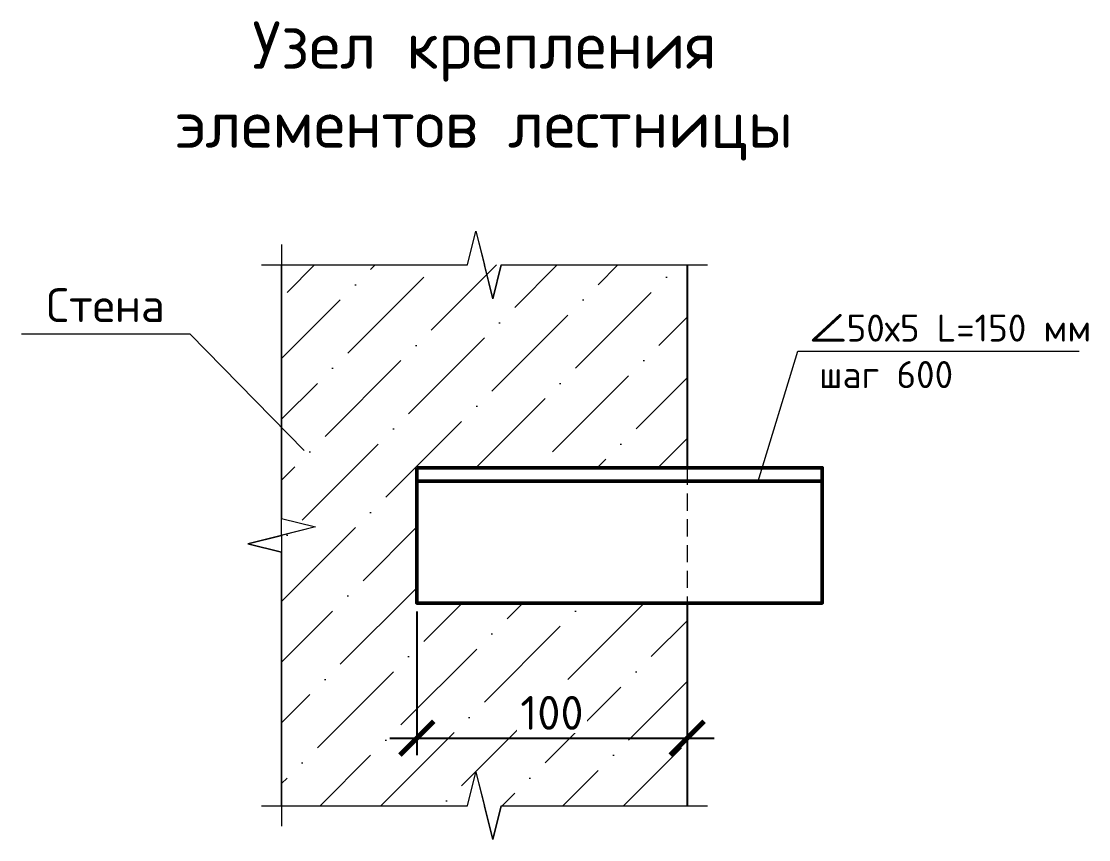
# Model space of a CAD drawing. Header units: millimetres. Extents: x 4549725 to 4654742, y -2132028 to -2073990.
# Drawn here: x 4559769.5 to 4560164.3, y -2117869.4 to -2117566.8 of the extents above; entities that cross this region are included whole.
import ezdxf

# ---------------------------------------------------------------- set-up
doc = ezdxf.new("R2010")
doc.units = ezdxf.units.MM
doc.linetypes.add('HIDDEN', pattern=[9.525, 6.35, -3.175])
doc.layers.get('Defpoints').update_dxf_attribs({"color": 3})
for name, color, linetype, lineweight in [('второстепенные', 7, 'Continuous', 25), ('выноски', 7, 'Continuous', 20), ('невидимые', 7, 'HIDDEN', 18), ('основная конструкция', 7, 'Continuous', 50), ('Текст', 7, 'Continuous', 18), ('штриховка', 7, 'Continuous', 9)]:
    doc.layers.add(name, color=color, linetype=linetype, lineweight=lineweight)
doc.layers.add('Размеры', color=7, linetype='Continuous')
doc.styles.add('ISOCPEUR', font='isocpeur.ttf')
doc.dimstyles.new('SPDS-ISOCUP', dxfattribs={"dimscale": 100, "dimtxt": 2.5, "dimasz": 2.5, "dimexe": 1.25, "dimexo": 0.625, "dimtad": 1, "dimdec": 0, "dimrnd": 0.001, "dimtxsty": 'ISOCPEUR', "dimblk": 'ARCHTICK', "dimcen": 2.5, "dimdle": 2, "dimadec": 0, "dimazin": 2, "dimtfac": 0.75, "dimtdec": 0, "dimtmove": 1, "dimatfit": 3, "dimfxl": 1, "dimtolj": 1, "dimarcsym": 1})

# ---------------------------------------------------------------- blocks, each defined once
blk = doc.blocks.new('_ArchTick')
at = {"color": 0, "linetype": 'ByBlock', "const_width": 0.15}
blk.add_lwpolyline([(-0.5, -0.5), (0.5, 0.5)], dxfattribs=at)
blk = doc.blocks.new('*D191')
at = {"layer": 'Defpoints', "color": 0, "transparency": 16777216}
for p in [(4559915.77, -2117781.89), (4560015.77, -2117781.89), (4560015.77, -2117831.89)]:
    blk.add_point(p, dxfattribs=at)
at = {"layer": 'Размеры', "color": 0, "lineweight": -2, "transparency": 16777216}
for p, q in [((4559915.77, -2117785.01), (4559915.77, -2117838.14)), ((4560015.77, -2117785.01), (4560015.77, -2117838.14)), ((4559905.77, -2117831.89), (4560025.77, -2117831.89))]:
    blk.add_line(p, q, dxfattribs=at)
at = {"layer": 'Размеры', "color": 0, "lineweight": -2, "transparency": 16777216, "xscale": 12.5, "yscale": 12.5, "zscale": 12.5, "rotation": 180}
blk.add_blockref('_ArchTick', (4559915.77, -2117831.89), dxfattribs=at)
at = {"layer": 'Размеры', "color": 0, "lineweight": -2, "transparency": 16777216, "xscale": 12.5, "yscale": 12.5, "zscale": 12.5}
blk.add_blockref('_ArchTick', (4560015.77, -2117831.89), dxfattribs=at)
at = {"layer": 'Размеры', "color": 0, "transparency": 16777216, "insert": (4559965.77, -2117822.51), "char_height": 12.5, "attachment_point": 5, "style": 'ISOCPEUR', "bg_fill": 3, "box_fill_scale": 1.1, "bg_fill_color": 9, "bg_fill_true_color": 13158600, "bg_fill_transparency": 0}
blk.add_mtext('\\A1;100', dxfattribs=at)

msp = doc.modelspace()

# ---------------------------------------------------------------- hatches: boundary and pattern name
at = {"layer": 'штриховка'}
h = msp.add_hatch(dxfattribs=at)
h.set_pattern_fill('ANSI36', color=256, scale=5)
h.set_pattern_definition([(45, (4529071.122, -2132838.061), (8.41899, 30.8696304), [39.6875, -7.9375, 0, -7.9375])])
h.paths.add_polyline_path([(4560015.77, -2117656.89), (4559865.77, -2117656.89), (4559865.77, -2117856.89), (4560015.77, -2117856.89), (4560015.77, -2117781.89), (4559915.77, -2117781.89), (4559915.77, -2117731.89), (4560015.77, -2117731.89)])

# ---------------------------------------------------------------- linework, layer by layer
at = {"layer": 'второстепенные'}
for p, q in [((4560015.77, -2117656.89), (4560015.77, -2117731.89)), ((4560015.77, -2117781.89), (4560015.77, -2117856.89))]:
    msp.add_line(p, q, dxfattribs=at)
at = {"layer": 'выноски', "color": 7, "linetype": 'Continuous', "true_color": 0xffffff}
for p, q in [((4559934.52, -2117656.89), (4559937.64, -2117644.39)), ((4559934.52, -2117656.89), (4559937.64, -2117644.39)), ((4559937.64, -2117644.39), (4559940.77, -2117656.89)), ((4559937.64, -2117644.39), (4559940.77, -2117656.89)), ((4559865.77, -2117656.89), (4559865.77, -2117750.64)), ((4559865.77, -2117750.64), (4559865.77, -2117656.89)), ((4559865.77, -2117656.89), (4559865.77, -2117750.64)), ((4559865.77, -2117750.64), (4559865.77, -2117656.89)), ((4559943.89, -2117669.39), (4559940.77, -2117656.89)), ((4559943.89, -2117669.39), (4559940.77, -2117656.89)), ((4559947.02, -2117656.89), (4559943.89, -2117669.39)), ((4559947.02, -2117656.89), (4559943.89, -2117669.39)), ((4559865.77, -2117750.64), (4559878.27, -2117753.76)), ((4559865.77, -2117753.76), (4559865.77, -2117750.64)), ((4559865.77, -2117750.64), (4559878.27, -2117753.76)), ((4559865.77, -2117753.76), (4559865.77, -2117750.64)), ((4559878.27, -2117753.76), (4559865.77, -2117756.89)), ((4559865.77, -2117756.89), (4559865.77, -2117753.76)), ((4559878.27, -2117753.76), (4559865.77, -2117756.89)), ((4559865.77, -2117756.89), (4559865.77, -2117753.76)), ((4559853.27, -2117760.01), (4559865.77, -2117756.89)), ((4559853.27, -2117760.01), (4559865.77, -2117756.89)), ((4559865.77, -2117756.89), (4559865.77, -2117760.01)), ((4559865.77, -2117756.89), (4559865.77, -2117760.01)), ((4559865.77, -2117763.14), (4559853.27, -2117760.01)), ((4559865.77, -2117763.14), (4559853.27, -2117760.01)), ((4559865.77, -2117760.01), (4559865.77, -2117763.14)), ((4559865.77, -2117760.01), (4559865.77, -2117763.14)), ((4559865.77, -2117763.14), (4559865.77, -2117856.89)), ((4559865.77, -2117856.89), (4559865.77, -2117763.14)), ((4559865.77, -2117763.14), (4559865.77, -2117856.89)), ((4559865.77, -2117856.89), (4559865.77, -2117763.14)), ((4559934.52, -2117856.89), (4559937.64, -2117844.39)), ((4559934.52, -2117856.89), (4559937.64, -2117844.39)), ((4559937.64, -2117844.39), (4559940.77, -2117856.89)), ((4559937.64, -2117844.39), (4559940.77, -2117856.89)), ((4559943.89, -2117869.39), (4559940.77, -2117856.89)), ((4559943.89, -2117869.39), (4559940.77, -2117856.89)), ((4559947.02, -2117856.89), (4559943.89, -2117869.39)), ((4559947.02, -2117856.89), (4559943.89, -2117869.39))]:
    msp.add_line(p, q, dxfattribs=at)
at = {"layer": 'выноски', "linetype": 'Continuous'}
for p, q in [((4559831.99, -2117682.5), (4559769.49, -2117682.5)), ((4559874.07, -2117725.5), (4559831.99, -2117682.5)), ((4560042.03, -2117736.89), (4560056.69, -2117688.83)), ((4560056.69, -2117688.83), (4560160.78, -2117688.83))]:
    msp.add_line(p, q, dxfattribs=at)
at = {"layer": 'выноски', "color": 7, "linetype": 'Continuous'}
for points in [[(4559858.27, -2117656.89), (4559934.52, -2117656.89), (4559937.64, -2117644.39), (4559943.89, -2117669.39), (4559947.02, -2117656.89), (4560023.27, -2117656.89)], [(4559858.27, -2117656.89), (4559934.52, -2117656.89), (4559937.64, -2117644.39), (4559943.89, -2117669.39), (4559947.02, -2117656.89), (4560023.27, -2117656.89)], [(4559865.77, -2117649.39), (4559865.77, -2117750.64), (4559878.27, -2117753.76), (4559853.27, -2117760.01), (4559865.77, -2117763.14), (4559865.77, -2117864.39)], [(4559865.77, -2117649.39), (4559865.77, -2117750.64), (4559878.27, -2117753.76), (4559853.27, -2117760.01), (4559865.77, -2117763.14), (4559865.77, -2117864.39)], [(4559858.27, -2117856.89), (4559934.52, -2117856.89), (4559937.64, -2117844.39), (4559943.89, -2117869.39), (4559947.02, -2117856.89), (4560023.27, -2117856.89)], [(4559858.27, -2117856.89), (4559934.52, -2117856.89), (4559937.64, -2117844.39), (4559943.89, -2117869.39), (4559947.02, -2117856.89), (4560023.27, -2117856.89)]]:
    msp.add_lwpolyline(points, dxfattribs=at)
at = {"layer": 'невидимые'}
msp.add_lwpolyline([(4560015.77, -2117731.89), (4560015.77, -2117781.89)], dxfattribs=at)
at = {"layer": 'основная конструкция'}
msp.add_line((4559915.77, -2117736.89), (4560065.77, -2117736.89), dxfattribs=at)
msp.add_lwpolyline([(4559915.77, -2117731.89), (4560065.77, -2117731.89), (4560065.77, -2117781.89), (4559915.77, -2117781.89)], close=True, dxfattribs=at)

# ---------------------------------------------------------------- texts
at = {"layer": 'выноски', "linetype": 'Continuous', "attachment_point": 1, "style": 'ISOCPEUR'}
for s, insert, char_height, width in [('\\f|b0|i0|c0|p34;\\W1.0000000000;\\T1.0000000000;\\o\\lСтена', (4559778.77, -2117665.5), 12.5, 75.5952), ('∠50х5 L=150 мм', (4560061.17, -2117675.23), 10, 114.4327), ('шаг 600', (4560064.6, -2117692.43), 10, 75.7143)]:
    msp.add_mtext(s, dxfattribs=dict(at, insert=insert, char_height=char_height, width=width))
at = {"layer": 'Текст', "insert": (4559940.77, -2117592.58), "char_height": 17.5, "width": 241.9256, "attachment_point": 5, "style": 'ISOCPEUR'}
msp.add_mtext('Узел крепления элементов лестницы', dxfattribs=at)

# ---------------------------------------------------------------- next in the draw order: dimensions: what is measured, and where the dimension line sits
at = {"layer": 'Размеры'}
dim = msp.add_linear_dim(base=(4560015.77, -2117831.89), p1=(4559915.77, -2117781.89), p2=(4560015.77, -2117781.89), dimstyle='SPDS-ISOCUP', override={"dimscale": 5, "dimtfill": 1}, dxfattribs=at)
dim.commit()
dim.dimension.update_dxf_attribs({"geometry": '*D191', "text_midpoint": (4559965.77, -2117822.51)})

doc.saveas('drawing.dxf')
